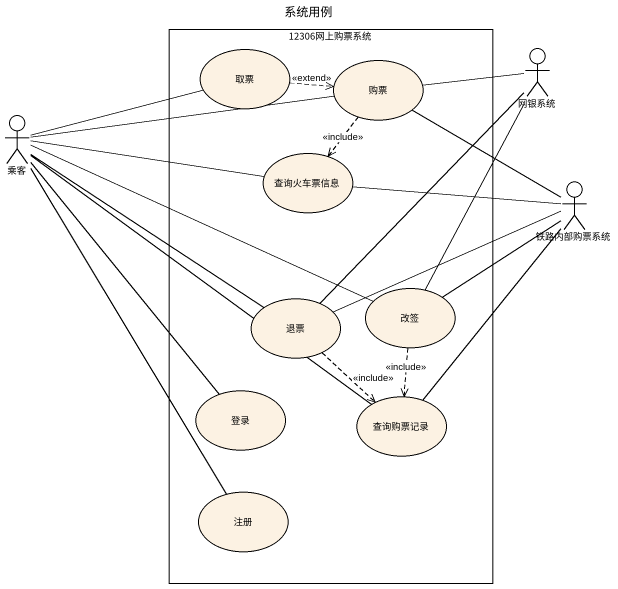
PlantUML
@startuml
title 系统用例
rectangle "12306网上购票系统" as r12306网上购票系统 {
  usecase 取票
  usecase 购票
  usecase 查询火车票信息
  usecase 退票
  usecase 改签
  usecase 登录
  usecase 查询购票记录
  usecase 注册
}
actor 网银系统
actor 乘客
actor 铁路内部购票系统
取票 .right.> 购票 : <<extend>>
购票 -right- 网银系统
购票 ..> 查询火车票信息 : <<include>>
乘客 -right- 取票
乘客 -right- 购票
乘客 -right- 查询火车票信息
乘客 -- 退票
乘客 -right- 改签
乘客 -- 登录
乘客 -- 查询购票记录
乘客 -- 注册
查询火车票信息 -right- 铁路内部购票系统
铁路内部购票系统 -up- 购票
铁路内部购票系统 -left- 退票
铁路内部购票系统 -left- 改签
退票 -up- 网银系统
退票 ..> 查询购票记录 : <<include>>
改签 -up- 网银系统
改签 ..> 查询购票记录 : <<include>>
查询购票记录 -up- 铁路内部购票系统
@enduml
